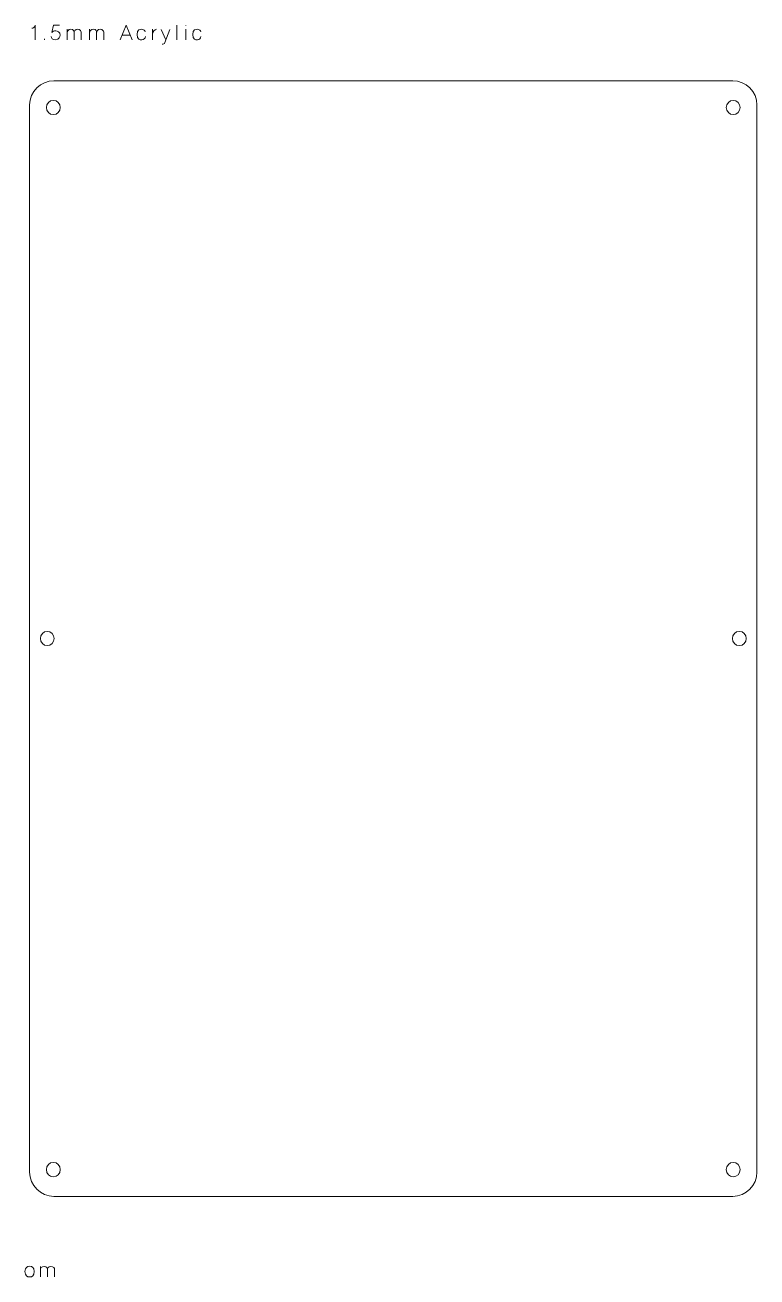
# Model space of a CAD drawing. Header units: inches. Extents: x -20.9 to 23.3, y -6.9 to 3.3.
# Drawn here: x -14.83 to -8.89, y -6.85 to 3.31 of the extents above; entities that cross this region are included whole.
import ezdxf

# ---------------------------------------------------------------- set-up
doc = ezdxf.new("R2010")
doc.units = ezdxf.units.IN
doc.header["$MEASUREMENT"] = 0
doc.layers.add('Layer 1', color=7, linetype='Continuous')

msp = doc.modelspace()

# ---------------------------------------------------------------- linework, layer by layer
at = {"layer": 'Layer 1', "color": 222, "lineweight": 9}
for points, knots in [([(-14.745, 3.187), (-14.745, 3.187), (-14.745, 3.307), (-14.745, 3.307), (-14.745, 3.287), (-14.765, 3.282), (-14.773, 3.281), (-14.765, 3.282), (-14.745, 3.287), (-14.745, 3.307), (-14.745, 3.307), (-14.745, 3.187), (-14.745, 3.187)], [0, 0, 0, 0, 1, 1, 1, 2, 2, 2, 3, 3, 3, 4, 4, 4, 4]), ([(-14.598, 3.307), (-14.598, 3.307), (-14.611, 3.248), (-14.611, 3.248), (-14.602, 3.256), (-14.596, 3.26), (-14.579, 3.26), (-14.563, 3.26), (-14.544, 3.249), (-14.544, 3.226), (-14.544, 3.216), (-14.55, 3.187), (-14.58, 3.187), (-14.609, 3.187), (-14.613, 3.204), (-14.615, 3.214), (-14.613, 3.204), (-14.609, 3.187), (-14.58, 3.187), (-14.55, 3.187), (-14.544, 3.216), (-14.544, 3.226), (-14.544, 3.249), (-14.563, 3.26), (-14.579, 3.26), (-14.596, 3.26), (-14.602, 3.256), (-14.611, 3.248), (-14.611, 3.248), (-14.598, 3.307), (-14.598, 3.307), (-14.598, 3.307), (-14.548, 3.307), (-14.548, 3.307), (-14.548, 3.307), (-14.598, 3.307), (-14.598, 3.307)], [0, 0, 0, 0, 1, 1, 1, 2, 2, 2, 3, 3, 3, 4, 4, 4, 5, 5, 5, 6, 6, 6, 7, 7, 7, 8, 8, 8, 9, 9, 9, 10, 10, 10, 11, 11, 11, 12, 12, 12, 12]), ([(-14.43, 3.25), (-14.43, 3.258), (-14.435, 3.272), (-14.456, 3.273), (-14.477, 3.273), (-14.487, 3.256), (-14.487, 3.241), (-14.487, 3.256), (-14.477, 3.273), (-14.456, 3.273), (-14.435, 3.272), (-14.43, 3.258), (-14.43, 3.25), (-14.43, 3.25), (-14.43, 3.187), (-14.43, 3.187), (-14.43, 3.187), (-14.43, 3.25), (-14.43, 3.25)], [0, 0, 0, 0, 1, 1, 1, 2, 2, 2, 3, 3, 3, 4, 4, 4, 5, 5, 5, 6, 6, 6, 6]), ([(-14.487, 3.273), (-14.487, 3.273), (-14.487, 3.187), (-14.487, 3.187), (-14.487, 3.187), (-14.487, 3.273), (-14.487, 3.273)], [0, 0, 0, 0, 1, 1, 1, 2, 2, 2, 2]), ([(-14.373, 3.25), (-14.373, 3.258), (-14.38, 3.272), (-14.401, 3.273), (-14.422, 3.273), (-14.43, 3.256), (-14.43, 3.241), (-14.43, 3.256), (-14.422, 3.273), (-14.401, 3.273), (-14.38, 3.272), (-14.373, 3.258), (-14.373, 3.25), (-14.373, 3.25), (-14.373, 3.187), (-14.373, 3.187), (-14.373, 3.187), (-14.373, 3.25), (-14.373, 3.25)], [0, 0, 0, 0, 1, 1, 1, 2, 2, 2, 3, 3, 3, 4, 4, 4, 5, 5, 5, 6, 6, 6, 6]), ([(-14.247, 3.25), (-14.247, 3.258), (-14.252, 3.272), (-14.273, 3.273), (-14.294, 3.273), (-14.304, 3.256), (-14.304, 3.241), (-14.304, 3.256), (-14.294, 3.273), (-14.273, 3.273), (-14.252, 3.272), (-14.247, 3.258), (-14.247, 3.25), (-14.247, 3.25), (-14.247, 3.187), (-14.247, 3.187), (-14.247, 3.187), (-14.247, 3.25), (-14.247, 3.25)], [0, 0, 0, 0, 1, 1, 1, 2, 2, 2, 3, 3, 3, 4, 4, 4, 5, 5, 5, 6, 6, 6, 6]), ([(-14.304, 3.273), (-14.304, 3.273), (-14.304, 3.187), (-14.304, 3.187), (-14.304, 3.187), (-14.304, 3.273), (-14.304, 3.273)], [0, 0, 0, 0, 1, 1, 1, 2, 2, 2, 2]), ([(-14.19, 3.25), (-14.19, 3.258), (-14.197, 3.272), (-14.218, 3.273), (-14.239, 3.273), (-14.247, 3.256), (-14.247, 3.241), (-14.247, 3.256), (-14.239, 3.273), (-14.218, 3.273), (-14.197, 3.272), (-14.19, 3.258), (-14.19, 3.25), (-14.19, 3.25), (-14.19, 3.187), (-14.19, 3.187), (-14.19, 3.187), (-14.19, 3.25), (-14.19, 3.25)], [0, 0, 0, 0, 1, 1, 1, 2, 2, 2, 3, 3, 3, 4, 4, 4, 5, 5, 5, 6, 6, 6, 6]), ([(-14.008, 3.307), (-14.008, 3.307), (-13.96, 3.187), (-13.96, 3.187), (-13.96, 3.187), (-14.008, 3.307), (-14.008, 3.307), (-14.008, 3.307), (-14.055, 3.187), (-14.055, 3.187), (-14.055, 3.187), (-14.008, 3.307), (-14.008, 3.307)], [0, 0, 0, 0, 1, 1, 1, 2, 2, 2, 3, 3, 3, 4, 4, 4, 4]), ([(-13.851, 3.214), (-13.852, 3.2), (-13.867, 3.187), (-13.881, 3.187), (-13.895, 3.187), (-13.919, 3.189), (-13.919, 3.231), (-13.919, 3.273), (-13.892, 3.273), (-13.88, 3.273), (-13.869, 3.273), (-13.853, 3.264), (-13.852, 3.253), (-13.853, 3.264), (-13.869, 3.273), (-13.88, 3.273), (-13.892, 3.273), (-13.919, 3.273), (-13.919, 3.231), (-13.919, 3.189), (-13.895, 3.187), (-13.881, 3.187), (-13.867, 3.187), (-13.852, 3.2), (-13.851, 3.214)], [0, 0, 0, 0, 1, 1, 1, 2, 2, 2, 3, 3, 3, 4, 4, 4, 5, 5, 5, 6, 6, 6, 7, 7, 7, 8, 8, 8, 8]), ([(-13.761, 3.273), (-13.777, 3.273), (-13.794, 3.25), (-13.794, 3.231), (-13.794, 3.25), (-13.777, 3.273), (-13.761, 3.273)], [0, 0, 0, 0, 1, 1, 1, 2, 2, 2, 2]), ([(-13.794, 3.273), (-13.794, 3.273), (-13.794, 3.187), (-13.794, 3.187), (-13.794, 3.187), (-13.794, 3.273), (-13.794, 3.273)], [0, 0, 0, 0, 1, 1, 1, 2, 2, 2, 2]), ([(-13.686, 3.187), (-13.686, 3.187), (-13.723, 3.272), (-13.723, 3.272), (-13.723, 3.272), (-13.686, 3.187), (-13.686, 3.187)], [0, 0, 0, 0, 1, 1, 1, 2, 2, 2, 2]), ([(-13.694, 3.165), (-13.694, 3.165), (-13.654, 3.271), (-13.654, 3.271), (-13.654, 3.271), (-13.694, 3.165), (-13.694, 3.165), (-13.697, 3.155), (-13.705, 3.149), (-13.716, 3.153), (-13.705, 3.149), (-13.697, 3.155), (-13.694, 3.165)], [0, 0, 0, 0, 1, 1, 1, 2, 2, 2, 3, 3, 3, 4, 4, 4, 4]), ([(-13.597, 3.187), (-13.597, 3.187), (-13.597, 3.307), (-13.597, 3.307), (-13.597, 3.307), (-13.597, 3.187), (-13.597, 3.187)], [0, 0, 0, 0, 1, 1, 1, 2, 2, 2, 2]), ([(-13.523, 3.307), (-13.523, 3.307), (-13.523, 3.304), (-13.523, 3.304), (-13.523, 3.304), (-13.523, 3.307), (-13.523, 3.307)], [0, 0, 0, 0, 1, 1, 1, 2, 2, 2, 2]), ([(-13.523, 3.273), (-13.523, 3.273), (-13.523, 3.187), (-13.523, 3.187), (-13.523, 3.187), (-13.523, 3.273), (-13.523, 3.273)], [0, 0, 0, 0, 1, 1, 1, 2, 2, 2, 2]), ([(-13.429, 3.187), (-13.443, 3.187), (-13.467, 3.189), (-13.467, 3.231), (-13.467, 3.273), (-13.44, 3.273), (-13.429, 3.273), (-13.417, 3.273), (-13.401, 3.264), (-13.4, 3.253), (-13.401, 3.264), (-13.417, 3.273), (-13.429, 3.273), (-13.44, 3.273), (-13.467, 3.273), (-13.467, 3.231), (-13.467, 3.189), (-13.443, 3.187), (-13.429, 3.187), (-13.415, 3.187), (-13.4, 3.2), (-13.4, 3.214), (-13.4, 3.2), (-13.415, 3.187), (-13.429, 3.187)], [0, 0, 0, 0, 1, 1, 1, 2, 2, 2, 3, 3, 3, 4, 4, 4, 5, 5, 5, 6, 6, 6, 7, 7, 7, 8, 8, 8, 8]), ([(-14.671, 3.196), (-14.671, 3.196), (-14.671, 3.187), (-14.671, 3.187), (-14.671, 3.187), (-14.671, 3.196), (-14.671, 3.196)], [0, 0, 0, 0, 1, 1, 1, 2, 2, 2, 2]), ([(-13.975, 3.225), (-13.975, 3.225), (-14.04, 3.225), (-14.04, 3.225), (-14.04, 3.225), (-13.975, 3.225), (-13.975, 3.225)], [0, 0, 0, 0, 1, 1, 1, 2, 2, 2, 2]), ([(-14.829, -6.81), (-14.829, -6.777), (-14.811, -6.767), (-14.791, -6.767), (-14.77, -6.767), (-14.753, -6.777), (-14.753, -6.81), (-14.753, -6.844), (-14.77, -6.854), (-14.791, -6.854), (-14.811, -6.854), (-14.829, -6.844), (-14.829, -6.81)], [0, 0, 0, 0, 1, 1, 1, 2, 2, 2, 3, 3, 3, 4, 4, 4, 4]), ([(-14.829, -6.81), (-14.829, -6.777), (-14.811, -6.767), (-14.791, -6.767), (-14.77, -6.767), (-14.753, -6.777), (-14.753, -6.81), (-14.753, -6.844), (-14.77, -6.854), (-14.791, -6.854), (-14.811, -6.854), (-14.829, -6.844), (-14.829, -6.81)], [0, 0, 0, 0, 1, 1, 1, 2, 2, 2, 3, 3, 3, 4, 4, 4, 4]), ([(-14.647, -6.791), (-14.647, -6.783), (-14.652, -6.769), (-14.673, -6.769), (-14.694, -6.768), (-14.704, -6.785), (-14.704, -6.8), (-14.704, -6.785), (-14.694, -6.768), (-14.673, -6.769), (-14.652, -6.769), (-14.647, -6.783), (-14.647, -6.791), (-14.647, -6.791), (-14.647, -6.854), (-14.647, -6.854), (-14.647, -6.854), (-14.647, -6.791), (-14.647, -6.791)], [0, 0, 0, 0, 1, 1, 1, 2, 2, 2, 3, 3, 3, 4, 4, 4, 5, 5, 5, 6, 6, 6, 6]), ([(-14.704, -6.769), (-14.704, -6.769), (-14.704, -6.854), (-14.704, -6.854), (-14.704, -6.854), (-14.704, -6.769), (-14.704, -6.769)], [0, 0, 0, 0, 1, 1, 1, 2, 2, 2, 2]), ([(-14.589, -6.791), (-14.589, -6.783), (-14.597, -6.769), (-14.618, -6.769), (-14.639, -6.768), (-14.647, -6.785), (-14.647, -6.8), (-14.647, -6.785), (-14.639, -6.768), (-14.618, -6.769), (-14.597, -6.769), (-14.589, -6.783), (-14.589, -6.791), (-14.589, -6.791), (-14.589, -6.854), (-14.589, -6.854), (-14.589, -6.854), (-14.589, -6.791), (-14.589, -6.791)], [0, 0, 0, 0, 1, 1, 1, 2, 2, 2, 3, 3, 3, 4, 4, 4, 5, 5, 5, 6, 6, 6, 6])]:
    msp.add_open_spline(points, degree=3, knots=knots, dxfattribs=at)
at = {"layer": 'Layer 1', "color": 250, "lineweight": 9}
for points, knots in [([(-14.594, -6.2), (-14.703, -6.2), (-14.791, -6.111), (-14.791, -6.003), (-14.791, -6.003), (-14.791, 2.659), (-14.791, 2.659), (-14.791, 2.767), (-14.703, 2.855), (-14.594, 2.855), (-14.594, 2.855), (-9.083, 2.855), (-9.083, 2.855), (-8.974, 2.855), (-8.886, 2.767), (-8.886, 2.659), (-8.886, 2.659), (-8.886, -6.003), (-8.886, -6.003), (-8.886, -6.111), (-8.974, -6.2), (-9.083, -6.2), (-9.083, -6.2), (-14.594, -6.2), (-14.594, -6.2)], [0, 0, 0, 0, 1, 1, 1, 2, 2, 2, 3, 3, 3, 4, 4, 4, 5, 5, 5, 6, 6, 6, 7, 7, 7, 8, 8, 8, 8]), ([(-14.542, 2.638), (-14.542, 2.606), (-14.568, 2.58), (-14.599, 2.58), (-14.63, 2.58), (-14.655, 2.606), (-14.655, 2.638), (-14.655, 2.67), (-14.63, 2.696), (-14.599, 2.696), (-14.568, 2.696), (-14.542, 2.67), (-14.542, 2.638)], [0, 0, 0, 0, 1, 1, 1, 2, 2, 2, 3, 3, 3, 4, 4, 4, 4]), ([(-9.022, 2.638), (-9.022, 2.606), (-9.047, 2.58), (-9.078, 2.58), (-9.109, 2.58), (-9.135, 2.606), (-9.135, 2.638), (-9.135, 2.67), (-9.109, 2.696), (-9.078, 2.696), (-9.047, 2.696), (-9.022, 2.67), (-9.022, 2.638)], [0, 0, 0, 0, 1, 1, 1, 2, 2, 2, 3, 3, 3, 4, 4, 4, 4]), ([(-14.592, -1.672), (-14.592, -1.704), (-14.617, -1.73), (-14.648, -1.73), (-14.679, -1.73), (-14.704, -1.704), (-14.704, -1.672), (-14.704, -1.64), (-14.679, -1.614), (-14.648, -1.614), (-14.617, -1.614), (-14.592, -1.64), (-14.592, -1.672)], [0, 0, 0, 0, 1, 1, 1, 2, 2, 2, 3, 3, 3, 4, 4, 4, 4]), ([(-8.973, -1.672), (-8.973, -1.704), (-8.998, -1.73), (-9.029, -1.73), (-9.06, -1.73), (-9.085, -1.704), (-9.085, -1.672), (-9.085, -1.64), (-9.06, -1.614), (-9.029, -1.614), (-8.998, -1.614), (-8.973, -1.64), (-8.973, -1.672)], [0, 0, 0, 0, 1, 1, 1, 2, 2, 2, 3, 3, 3, 4, 4, 4, 4]), ([(-14.542, -5.982), (-14.542, -6.015), (-14.568, -6.041), (-14.599, -6.041), (-14.63, -6.041), (-14.655, -6.015), (-14.655, -5.982), (-14.655, -5.95), (-14.63, -5.924), (-14.599, -5.924), (-14.568, -5.924), (-14.542, -5.95), (-14.542, -5.982)], [0, 0, 0, 0, 1, 1, 1, 2, 2, 2, 3, 3, 3, 4, 4, 4, 4]), ([(-9.022, -5.982), (-9.022, -6.015), (-9.047, -6.041), (-9.078, -6.041), (-9.109, -6.041), (-9.135, -6.015), (-9.135, -5.982), (-9.135, -5.95), (-9.109, -5.924), (-9.078, -5.924), (-9.047, -5.924), (-9.022, -5.95), (-9.022, -5.982)], [0, 0, 0, 0, 1, 1, 1, 2, 2, 2, 3, 3, 3, 4, 4, 4, 4])]:
    msp.add_open_spline(points, degree=3, knots=knots, dxfattribs=at)

doc.saveas('drawing.dxf')
